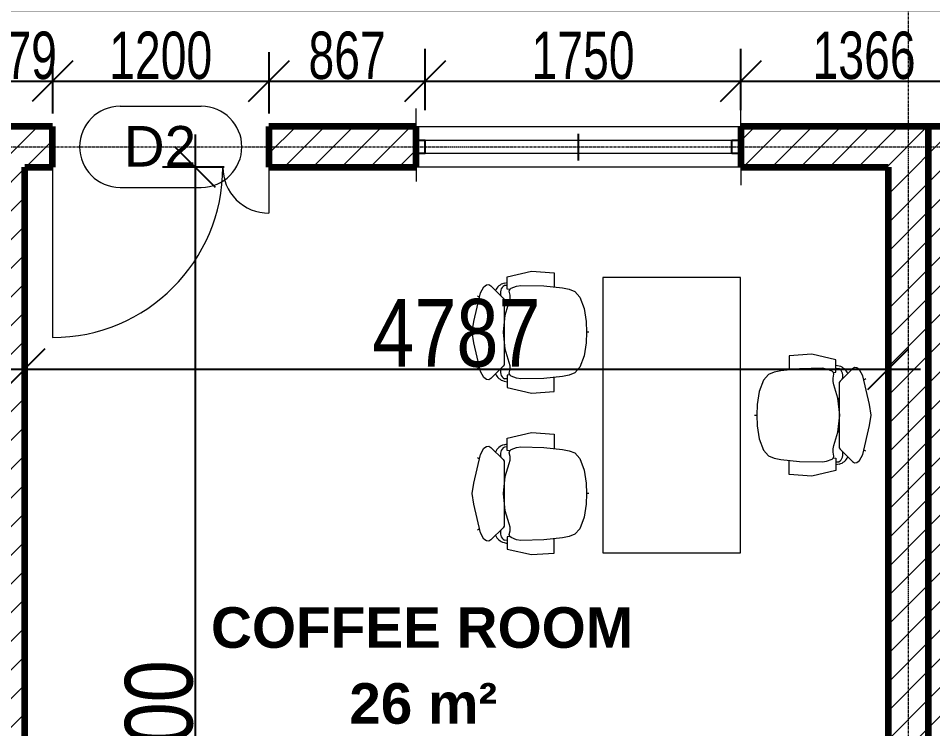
# Model space of a CAD drawing. Header units: millimetres. Extents: x -35190 to 411743, y -233114 to 23872.
# Drawn here: x 134487 to 139557, y -8614 to -4676 of the extents above; entities that cross this region are included whole.
import ezdxf

# ---------------------------------------------------------------- set-up
doc = ezdxf.new("R2010")
doc.units = ezdxf.units.MM
doc.linetypes.add('Grid Line', pattern=[22.225, 12.7, -3.175, 3.175, -3.175])
for name, color, linetype, lineweight in [('A-ANNO-DIMS', 211, 'Continuous', 9), ('A-AREA-IDEN', 2, 'Continuous', 9), ('A-DOOR', 31, 'Continuous', 18), ('A-DOOR-IDEN', 31, 'Continuous', 9), ('A-GENM', 13, 'Continuous', 18), ('A-GLAZ', 151, 'Continuous', 18), ('A-WALL', 113, 'Continuous', 18), ('A-WALL-PATT', 111, 'Continuous', 18), ('I-FURN', 30, 'Continuous', 18), ('S-GRID', 1, 'Continuous', 9)]:
    doc.layers.add(name, color=color, linetype=linetype, lineweight=lineweight)
doc.styles.add('Arial_3', font='arial.ttf', dxfattribs={"width": 0.8, "height": 375})
doc.styles.add('Arial_8', font='arial.ttf', dxfattribs={"width": 0.7, "height": 262.5})
doc.styles.add('Arial_9', font='arial.ttf', dxfattribs={"height": 180})
doc.styles.add('Arial_B', font='arialbd.ttf', dxfattribs={"height": 225})
doc.dimstyles.new('main_4_5mm', dxfattribs={"dimscale": 304.8, "dimtxt": 382.597275, "dimasz": 0.738189, "dimexe": 0.590551, "dimexo": 0.0625, "dimgap": 0.024606, "dimtad": 1, "dimdec": 0, "dimzin": 0, "dimdsep": 46, "dimtxsty": 'Arial_3', "dimblk1": 'OBLIQUE', "dimblk2": 'OBLIQUE', "dimsah": 1, "dimcen": 0.09, "dimdle": 0.590551, "dimazin": 0, "dimtfac": 1, "dimtdec": 4, "dimtix": 1, "dimtmove": 0, "dimatfit": 3, "dimfxl": 0.590551, "dimfxlon": 1, "dimtvp": 1, "dimtolj": 1, "dimtzin": 0, "dimarcsym": 2})
doc.dimstyles.new('small_3_5mm', dxfattribs={"dimscale": 304.8, "dimtxt": 267.818092, "dimasz": 0.738189, "dimexe": 0.590551, "dimexo": 0.0625, "dimgap": 0.024606, "dimtad": 1, "dimdec": 0, "dimzin": 0, "dimdsep": 46, "dimtxsty": 'Arial_8', "dimblk1": 'OBLIQUE', "dimblk2": 'OBLIQUE', "dimsah": 1, "dimcen": 0.09, "dimdle": 0.590551, "dimazin": 0, "dimtfac": 1, "dimtdec": 4, "dimtix": 1, "dimtmove": 0, "dimatfit": 3, "dimfxl": 0.590551, "dimfxlon": 1, "dimtvp": 1, "dimtolj": 1, "dimtzin": 0, "dimarcsym": 2})
pattern_1 = [(45, (140110.45, -3260.38), (-79.5495, 79.5495), [])]

# ---------------------------------------------------------------- blocks, each defined once
blk = doc.blocks.new('Double - Offset 1 - 1200 x 2100mm Sgl Swing-501791-FIRST FLOOR')
at = {"layer": 'A-DOOR'}
for p, q in [((834, 112.5), (834, 1057)), ((-366, 112.5), (-366, 368))]:
    blk.add_line(p, q, dxfattribs=at)
for centre, radius, start, end in [((834, 112.5), 944.5, 90, 180), ((-366, 112.5), 255.5, 360, 90)]:
    blk.add_arc(centre, radius, start, end, dxfattribs=at)
blk = doc.blocks.new('Sliding - 2L - SL1_8 X 1_5-424376-FIRST FLOOR')
at = {"layer": 'A-GLAZ'}
for p, q in [((-573.8, 112.5), (-573.8, 212.5)), ((1226.2, 112.5), (1226.2, 212.5)), ((1176.2, 35), (-523.8, 35)), ((-523.8, -35), (1176.2, -35)), ((-573.8, -112.5), (-573.8, -192.5)), ((1226.2, -112.5), (1226.2, -212.5))]:
    blk.add_line(p, q, dxfattribs=at)
at = {"layer": 'A-GLAZ', "lineweight": 25}
for p, q in [((326.2, -75), (326.2, 72.5)), ((-523.8, 35), (-573.8, 35)), ((-523.8, -35), (-523.8, 35)), ((1226.2, 35), (1176.2, 35)), ((1176.2, -35), (1176.2, 35)), ((-573.8, -35), (-523.8, -35)), ((1176.2, -35), (1226.2, -35))]:
    blk.add_line(p, q, dxfattribs=at)
blk = doc.blocks.new('HermanMiller_Seating_Aeron_WorkChair_9870 - Armpad_PostureFit_Graphite-563193-FIRST FLOOR')
at = {"layer": 'A-GENM'}
for p, q in [((0, 305.6), (-58.3, 297.5)), ((58.3, 297.5), (0, 305.6)), ((-217.5, 260.6), (-251.5, 242.1)), ((-58.3, 297.5), (-217.5, 260.6)), ((-200.5, 276), (-193.4, 266.2)), ((217.5, 260.6), (58.3, 297.5)), ((200.5, 276), (193.4, 266.2)), ((251.5, 242.1), (217.5, 260.6)), ((-262.1, 226.1), (-263.5, 214.3)), ((-263.5, 214.3), (-256.4, 203.2)), ((-251.5, 242.1), (-262.1, 226.1)), ((-256.4, 203.2), (-188.8, 133.9)), ((188.8, 133.9), (256.4, 203.2)), ((262.1, 226.1), (251.5, 242.1)), ((256.4, 203.2), (263.5, 214.3)), ((263.5, 214.3), (262.1, 226.1)), ((-188.8, 133.9), (-180.5, 129.4)), ((-180.5, 129.4), (180.5, 129.4)), ((-94.5, 122.2), (-167.5, 100)), ((0, 131.8), (-94.5, 122.2)), ((-94, 129.4), (-89.2, 122.8)), ((94.5, 122.2), (0, 131.8)), ((94, 129.4), (89.2, 122.8)), ((167.5, 100), (94.5, 122.2)), ((180.5, 129.4), (188.8, 133.9)), ((-255.6, 59.3), (-259.6, 35.7)), ((-243.9, 89.3), (-255.6, 59.3)), ((-237.3, 96.8), (-243.9, 89.3)), ((-227, 100), (-237.3, 96.8)), ((-205.6, 96), (-227, 100)), ((-186.5, 95.2), (-205.6, 96)), ((-167.5, 100), (-186.5, 95.2)), ((186.5, 95.2), (167.5, 100)), ((205.6, 96), (186.5, 95.2)), ((227, 100), (205.6, 96)), ((237.3, 96.8), (227, 100)), ((243.9, 89.3), (237.3, 96.8)), ((255.6, 59.3), (243.9, 89.3)), ((259.6, 35.7), (255.6, 59.3)), ((-259.6, 35.7), (-256.4, -91.3)), ((256.4, -91.3), (259.6, 35.7)), ((-256.4, -91.3), (-245.3, -194.5)), ((245.3, -194.5), (256.4, -91.3)), ((-245.3, -194.5), (-238.1, -231)), ((238.1, -231), (245.3, -194.5)), ((-238.1, -231), (-225.4, -262.7)), ((225.4, -262.7), (238.1, -231)), ((-225.4, -262.7), (-194.5, -291.3)), ((-194.5, -291.3), (-131, -315)), ((131, -315), (194.5, -291.3)), ((194.5, -291.3), (225.4, -262.7)), ((-131, -315), (-58.7, -325.4)), ((-58.7, -325.4), (0, -327.8)), ((0, -327.8), (58.7, -325.4)), ((0, -341.2), (0, -327.8)), ((58.7, -325.4), (131, -315))]:
    blk.add_line(p, q, dxfattribs=at)
at = {"layer": 'I-FURN'}
for p, q in [((-307.4, 111.1), (-338.2, -22.6)), ((-275.7, 111.1), (-307.4, 111.1)), ((-271.1, 129.3), (-275.7, 111.1)), ((-259.3, 111.1), (-275.7, 111.1)), ((-259.3, 111.1), (-258.3, 127.5)), ((-238.9, 111.1), (-259.3, 111.1)), ((-236.7, 97), (-238.9, 111.1)), ((236.7, 97), (238.9, 111.1)), ((238.9, 111.1), (259.3, 111.1)), ((259.3, 111.1), (258.3, 127.5)), ((259.3, 111.1), (275.7, 111.1)), ((271.1, 129.3), (275.7, 111.1)), ((275.7, 111.1), (307.4, 111.1)), ((307.4, 111.1), (338.2, -22.6)), ((-338.2, -22.6), (-329.3, -149.3)), ((338.2, -22.6), (329.3, -149.3)), ((-329.3, -149.3), (-250.1, -149.3)), ((329.3, -149.3), (250.1, -149.3))]:
    blk.add_line(p, q, dxfattribs=at)
for centre, radius, start, end in [((-204.1, 112.5), 69.2, 112.2123, 165.8955), ((204.1, 112.5), 69.2, 14.1045, 67.7877), ((-218.6, 103), 46.6, 66.0323, 148.2652), ((218.6, 103), 46.6, 31.7348, 113.9677)]:
    blk.add_arc(centre, radius, start, end, dxfattribs=at)
blk = doc.blocks.new('M_Desk - 1525 x 762mm-99774-FIRST FLOOR')
at = {"layer": 'I-FURN'}
for p, q in [((1524.5, 762), (-0.5, 762)), ((-0.5, 762), (-0.5, 0)), ((1524.5, 0), (1524.5, 762)), ((-0.5, 0), (1524.5, 0))]:
    blk.add_line(p, q, dxfattribs=at)
blk = doc.blocks.new('HermanMiller_Seating_Aeron_WorkChair_9870 - Armpad_PostureFit_Graphite-563830-FIRST FLOOR')
at = {"layer": 'A-GENM'}
for p, q in [((-194.5, 291.3), (-131, 315)), ((-131, 315), (-58.7, 325.4)), ((-58.7, 325.4), (0, 327.8)), ((0, 341.2), (0, 327.8)), ((0, 327.8), (58.7, 325.4)), ((58.7, 325.4), (131, 315)), ((131, 315), (194.5, 291.3)), ((-238.1, 231), (-225.4, 262.7)), ((-225.4, 262.7), (-194.5, 291.3)), ((194.5, 291.3), (225.4, 262.7)), ((225.4, 262.7), (238.1, 231)), ((-245.3, 194.5), (-238.1, 231)), ((238.1, 231), (245.3, 194.5)), ((-256.4, 91.3), (-245.3, 194.5)), ((245.3, 194.5), (256.4, 91.3)), ((-259.6, -35.7), (-256.4, 91.3)), ((256.4, 91.3), (259.6, -35.7)), ((-255.6, -59.3), (-259.6, -35.7)), ((259.6, -35.7), (255.6, -59.3)), ((-243.9, -89.3), (-255.6, -59.3)), ((-237.3, -96.8), (-243.9, -89.3)), ((-227, -100), (-237.3, -96.8)), ((-205.6, -96), (-227, -100)), ((-186.5, -95.2), (-205.6, -96)), ((-167.5, -100), (-186.5, -95.2)), ((-94.5, -122.2), (-167.5, -100)), ((167.5, -100), (94.5, -122.2)), ((186.5, -95.2), (167.5, -100)), ((205.6, -96), (186.5, -95.2)), ((227, -100), (205.6, -96)), ((237.3, -96.8), (227, -100)), ((243.9, -89.3), (237.3, -96.8)), ((255.6, -59.3), (243.9, -89.3)), ((-256.4, -203.2), (-188.8, -133.9)), ((-188.8, -133.9), (-180.5, -129.4)), ((-180.5, -129.4), (180.5, -129.4)), ((0, -131.8), (-94.5, -122.2)), ((-94, -129.4), (-89.2, -122.8)), ((94.5, -122.2), (0, -131.8)), ((94, -129.4), (89.2, -122.8)), ((180.5, -129.4), (188.8, -133.9)), ((188.8, -133.9), (256.4, -203.2)), ((-263.5, -214.3), (-256.4, -203.2)), ((-262.1, -226.1), (-263.5, -214.3)), ((-251.5, -242.1), (-262.1, -226.1)), ((-217.5, -260.6), (-251.5, -242.1)), ((251.5, -242.1), (217.5, -260.6)), ((262.1, -226.1), (251.5, -242.1)), ((256.4, -203.2), (263.5, -214.3)), ((263.5, -214.3), (262.1, -226.1)), ((-58.3, -297.5), (-217.5, -260.6)), ((-200.5, -276), (-193.4, -266.2)), ((0, -305.6), (-58.3, -297.5)), ((58.3, -297.5), (0, -305.6)), ((217.5, -260.6), (58.3, -297.5)), ((200.5, -276), (193.4, -266.2))]:
    blk.add_line(p, q, dxfattribs=at)
at = {"layer": 'I-FURN'}
for p, q in [((-338.2, 22.6), (-329.3, 149.3)), ((-329.3, 149.3), (-250.1, 149.3)), ((329.3, 149.3), (250.1, 149.3)), ((338.2, 22.6), (329.3, 149.3)), ((-307.4, -111.1), (-338.2, 22.6)), ((307.4, -111.1), (338.2, 22.6)), ((-236.7, -97), (-238.9, -111.1)), ((236.7, -97), (238.9, -111.1)), ((-275.7, -111.1), (-307.4, -111.1)), ((-271.1, -129.3), (-275.7, -111.1)), ((-259.3, -111.1), (-275.7, -111.1)), ((-259.3, -111.1), (-258.3, -127.5)), ((-238.9, -111.1), (-259.3, -111.1)), ((238.9, -111.1), (259.3, -111.1)), ((259.3, -111.1), (258.3, -127.5)), ((259.3, -111.1), (275.7, -111.1)), ((271.1, -129.3), (275.7, -111.1)), ((275.7, -111.1), (307.4, -111.1))]:
    blk.add_line(p, q, dxfattribs=at)
for centre, radius, start, end in [((-204.1, -112.5), 69.2, 194.1045, 247.7877), ((-218.6, -103), 46.6, 211.7348, 293.9677), ((218.6, -103), 46.6, 246.0323, 328.2652), ((204.1, -112.5), 69.2, 292.2123, 345.8955)]:
    blk.add_arc(centre, radius, start, end, dxfattribs=at)
blk = doc.blocks.new('_Oblique')
at = {"color": 0, "linetype": 'ByBlock', "lineweight": -2}
blk.add_line((-0.5, -0.5), (0.5, 0.5), dxfattribs=at)
blk = doc.blocks.new('*D3941')
at = {"layer": 'A-ANNO-DIMS', "color": 0, "lineweight": -2, "transparency": 16777216}
for p, q in [((134522.4, -6459.8), (134522.4, -6800.8)), ((139309.4, -6459.8), (139309.4, -6800.8)), ((134342.4, -6620.8), (139489.4, -6620.8))]:
    blk.add_line(p, q, dxfattribs=at)
at = {"layer": 'Defpoints', "color": 0, "transparency": 16777216}
for p in [(134522.4, -6440.8), (139309.4, -6440.8), (139309.4, -6620.8)]:
    blk.add_point(p, dxfattribs=at)
at = {"layer": 'A-ANNO-DIMS', "color": 0, "lineweight": -2, "transparency": 16777216, "xscale": 224.9999999999999, "yscale": 224.9999999999999, "zscale": 224.9999999999999, "rotation": 180}
blk.add_blockref('_Oblique', (134522.4, -6620.8), dxfattribs=at)
at = {"layer": 'A-ANNO-DIMS', "color": 0, "lineweight": -2, "transparency": 16777216, "xscale": 224.9999999999999, "yscale": 224.9999999999999, "zscale": 224.9999999999999}
blk.add_blockref('_Oblique', (139309.4, -6620.8), dxfattribs=at)
at = {"layer": 'A-ANNO-DIMS', "color": 0, "transparency": 16777216, "insert": (136915.9, -6421.8), "char_height": 375, "width": 1101.88, "attachment_point": 5, "style": 'Arial_3'}
blk.add_mtext('\\A1;4787', dxfattribs=at)
blk = doc.blocks.new('*D3950')
at = {"layer": 'A-ANNO-DIMS', "color": 0, "lineweight": -2, "transparency": 16777216}
for p, q in [((135467.3, -5320.7), (135467.3, -12080.7)), ((135628.2, -5500.7), (135287.3, -5500.7)), ((135628.2, -11900.7), (135287.3, -11900.7))]:
    blk.add_line(p, q, dxfattribs=at)
at = {"layer": 'Defpoints', "color": 0, "transparency": 16777216}
for p in [(135647.3, -5500.7), (135467.3, -11900.7), (135647.3, -11900.7)]:
    blk.add_point(p, dxfattribs=at)
at = {"layer": 'A-ANNO-DIMS', "color": 0, "lineweight": -2, "transparency": 16777216, "xscale": 224.9999999999999, "yscale": 224.9999999999999, "zscale": 224.9999999999999}
for p, rotation in [((135467.3, -5500.7), 90), ((135467.3, -11900.7), 270)]:
    blk.add_blockref('_Oblique', p, dxfattribs=dict(at, rotation=rotation))
at = {"layer": 'A-ANNO-DIMS', "color": 0, "transparency": 16777216, "insert": (135268.3, -8700.7), "char_height": 375, "width": 1101.88, "attachment_point": 5, "rotation": 90, "style": 'Arial_3'}
blk.add_mtext('\\A1;6400', dxfattribs=at)
blk = doc.blocks.new('*D3518')
at = {"layer": 'A-ANNO-DIMS', "color": 0, "lineweight": -2, "transparency": 16777216}
for p, q in [((134297.4, -5185.3), (134297.4, -4844.4)), ((134676.4, -4863.4), (134676.4, -5204.4)), ((134297.4, -5024.4), (134072.4, -5024.4)), ((134297.4, -5024.4), (134676.4, -5024.4)), ((134676.4, -5024.4), (134901.4, -5024.4))]:
    blk.add_line(p, q, dxfattribs=at)
at = {"layer": 'Defpoints', "color": 0, "transparency": 16777216}
for p in [(134676.4, -4844.4), (134676.4, -5024.4), (134297.4, -5204.4)]:
    blk.add_point(p, dxfattribs=at)
at = {"layer": 'A-ANNO-DIMS', "color": 0, "lineweight": -2, "transparency": 16777216, "xscale": 224.9999999999999, "yscale": 224.9999999999999, "zscale": 224.9999999999999}
blk.add_blockref('_Oblique', (134297.4, -5024.4), dxfattribs=at)
at = {"layer": 'A-ANNO-DIMS', "color": 0, "lineweight": -2, "transparency": 16777216, "xscale": 224.9999999999999, "yscale": 224.9999999999999, "zscale": 224.9999999999999, "rotation": 180}
blk.add_blockref('_Oblique', (134676.4, -5024.4), dxfattribs=at)
at = {"layer": 'A-ANNO-DIMS', "color": 0, "transparency": 16777216, "insert": (134486.9, -4882.7), "char_height": 262.5, "width": 504.322, "attachment_point": 5, "style": 'Arial_8'}
blk.add_mtext('\\A1;379', dxfattribs=at)
blk = doc.blocks.new('*D3519')
at = {"layer": 'A-ANNO-DIMS', "color": 0, "lineweight": -2, "transparency": 16777216}
for p, q in [((134676.4, -4863.4), (134676.4, -5204.4)), ((135876.4, -4863.4), (135876.4, -5204.4)), ((134496.4, -5024.4), (136056.4, -5024.4))]:
    blk.add_line(p, q, dxfattribs=at)
at = {"layer": 'Defpoints', "color": 0, "transparency": 16777216}
for p in [(134676.4, -4844.4), (135876.4, -4844.4), (135876.4, -5024.4)]:
    blk.add_point(p, dxfattribs=at)
at = {"layer": 'A-ANNO-DIMS', "color": 0, "lineweight": -2, "transparency": 16777216, "xscale": 224.9999999999999, "yscale": 224.9999999999999, "zscale": 224.9999999999999, "rotation": 180}
blk.add_blockref('_Oblique', (134676.4, -5024.4), dxfattribs=at)
at = {"layer": 'A-ANNO-DIMS', "color": 0, "lineweight": -2, "transparency": 16777216, "xscale": 224.9999999999999, "yscale": 224.9999999999999, "zscale": 224.9999999999999}
blk.add_blockref('_Oblique', (135876.4, -5024.4), dxfattribs=at)
at = {"layer": 'A-ANNO-DIMS', "color": 0, "transparency": 16777216, "insert": (135276.4, -4882.8), "char_height": 262.5, "width": 672.429, "attachment_point": 5, "style": 'Arial_8'}
blk.add_mtext('\\A1;1200', dxfattribs=at)
blk = doc.blocks.new('*D3520')
at = {"layer": 'A-ANNO-DIMS', "color": 0, "lineweight": -2, "transparency": 16777216}
for p, q in [((135876.4, -4863.4), (135876.4, -5204.4)), ((136743.4, -5185.3), (136743.4, -4844.4)), ((135696.4, -5024.4), (136923.4, -5024.4))]:
    blk.add_line(p, q, dxfattribs=at)
at = {"layer": 'Defpoints', "color": 0, "transparency": 16777216}
for p in [(135876.4, -4844.4), (136743.4, -5024.4), (136743.4, -5204.4)]:
    blk.add_point(p, dxfattribs=at)
at = {"layer": 'A-ANNO-DIMS', "color": 0, "lineweight": -2, "transparency": 16777216, "xscale": 224.9999999999999, "yscale": 224.9999999999999, "zscale": 224.9999999999999, "rotation": 180}
blk.add_blockref('_Oblique', (135876.4, -5024.4), dxfattribs=at)
at = {"layer": 'A-ANNO-DIMS', "color": 0, "lineweight": -2, "transparency": 16777216, "xscale": 224.9999999999999, "yscale": 224.9999999999999, "zscale": 224.9999999999999}
blk.add_blockref('_Oblique', (136743.4, -5024.4), dxfattribs=at)
at = {"layer": 'A-ANNO-DIMS', "color": 0, "transparency": 16777216, "insert": (136309.9, -4882.8), "char_height": 262.5, "width": 504.322, "attachment_point": 5, "style": 'Arial_8'}
blk.add_mtext('\\A1;867', dxfattribs=at)
blk = doc.blocks.new('*D3521')
at = {"layer": 'A-ANNO-DIMS', "color": 0, "lineweight": -2, "transparency": 16777216}
for p, q in [((136743.4, -5185.3), (136743.4, -4844.4)), ((138493.4, -5185.3), (138493.4, -4844.4)), ((136563.4, -5024.4), (138673.4, -5024.4))]:
    blk.add_line(p, q, dxfattribs=at)
at = {"layer": 'Defpoints', "color": 0, "transparency": 16777216}
for p in [(138493.4, -5024.4), (136743.4, -5204.4), (138493.4, -5204.4)]:
    blk.add_point(p, dxfattribs=at)
at = {"layer": 'A-ANNO-DIMS', "color": 0, "lineweight": -2, "transparency": 16777216, "xscale": 224.9999999999999, "yscale": 224.9999999999999, "zscale": 224.9999999999999, "rotation": 180}
blk.add_blockref('_Oblique', (136743.4, -5024.4), dxfattribs=at)
at = {"layer": 'A-ANNO-DIMS', "color": 0, "lineweight": -2, "transparency": 16777216, "xscale": 224.9999999999999, "yscale": 224.9999999999999, "zscale": 224.9999999999999}
blk.add_blockref('_Oblique', (138493.4, -5024.4), dxfattribs=at)
at = {"layer": 'A-ANNO-DIMS', "color": 0, "transparency": 16777216, "insert": (137618.4, -4882.8), "char_height": 262.5, "width": 672.429, "attachment_point": 5, "style": 'Arial_8'}
blk.add_mtext('\\A1;1750', dxfattribs=at)
blk = doc.blocks.new('*D3522')
at = {"layer": 'A-ANNO-DIMS', "color": 0, "lineweight": -2, "transparency": 16777216}
for p, q in [((138493.4, -5185.3), (138493.4, -4844.4)), ((139859.4, -4863.4), (139859.4, -5204.4)), ((138313.4, -5024.4), (140039.4, -5024.4))]:
    blk.add_line(p, q, dxfattribs=at)
at = {"layer": 'Defpoints', "color": 0, "transparency": 16777216}
for p in [(139859.4, -4844.4), (139859.4, -5024.4), (138493.4, -5204.4)]:
    blk.add_point(p, dxfattribs=at)
at = {"layer": 'A-ANNO-DIMS', "color": 0, "lineweight": -2, "transparency": 16777216, "xscale": 224.9999999999999, "yscale": 224.9999999999999, "zscale": 224.9999999999999, "rotation": 180}
blk.add_blockref('_Oblique', (138493.4, -5024.4), dxfattribs=at)
at = {"layer": 'A-ANNO-DIMS', "color": 0, "lineweight": -2, "transparency": 16777216, "xscale": 224.9999999999999, "yscale": 224.9999999999999, "zscale": 224.9999999999999}
blk.add_blockref('_Oblique', (139859.4, -5024.4), dxfattribs=at)
at = {"layer": 'A-ANNO-DIMS', "color": 0, "transparency": 16777216, "insert": (139176.4, -4882.7), "char_height": 262.5, "width": 672.429, "attachment_point": 5, "style": 'Arial_8'}
blk.add_mtext('\\A1;1366', dxfattribs=at)
blk = doc.blocks.new('*D3551')
at = {"layer": 'A-ANNO-DIMS', "color": 0, "lineweight": -2, "transparency": 16777216}
for p, q in [((129509.4, -4470), (129509.4, -4810.9)), ((181334.4, -4470), (181334.4, -4810.9)), ((129329.4, -4630.9), (181514.4, -4630.9))]:
    blk.add_line(p, q, dxfattribs=at)
at = {"layer": 'Defpoints', "color": 0, "transparency": 16777216}
for p in [(129509.4, -4450.9), (181334.4, -4450.9), (181334.4, -4630.9)]:
    blk.add_point(p, dxfattribs=at)
at = {"layer": 'A-ANNO-DIMS', "color": 0, "lineweight": -2, "transparency": 16777216, "xscale": 224.9999999999999, "yscale": 224.9999999999999, "zscale": 224.9999999999999, "rotation": 180}
blk.add_blockref('_Oblique', (129509.4, -4630.9), dxfattribs=at)
at = {"layer": 'A-ANNO-DIMS', "color": 0, "lineweight": -2, "transparency": 16777216, "xscale": 224.9999999999999, "yscale": 224.9999999999999, "zscale": 224.9999999999999}
blk.add_blockref('_Oblique', (181334.4, -4630.9), dxfattribs=at)
at = {"layer": 'A-ANNO-DIMS', "color": 0, "transparency": 16777216, "insert": (155421.9, -4432), "char_height": 375, "width": 1377.35, "attachment_point": 5, "style": 'Arial_3'}
blk.add_mtext('\\A1;51825', dxfattribs=at)
blk = doc.blocks.new('M_Door Tag - M_Door Tag-1233-FIRST FLOOR')
at = {"layer": 'A-DOOR-IDEN'}
for p, q in [((-3, 3), (3, 3)), ((-3, -3), (3, -3))]:
    blk.add_line(p, q, dxfattribs=at)
for centre, start, end in [((-3, 0), 90, 270), ((3, 0), 270, 90)]:
    blk.add_arc(centre, 3, start, end, dxfattribs=at)

msp = doc.modelspace()

# ---------------------------------------------------------------- hatches: boundary and pattern name
at = {"layer": 'A-WALL-PATT'}
h = msp.add_hatch(dxfattribs=at)
h.set_pattern_fill('FP_1', color=256, style=0, pattern_type=2)
h.set_pattern_definition(pattern_1)
h.paths.add_polyline_path([(134324.3, -11900.7), (134522.4, -11900.7), (134522.4, -5275.7), (134297.4, -5275.7), (134297.4, -11900.7)])
h = msp.add_hatch(dxfattribs=at)
h.set_pattern_fill('FP_1', color=256, style=0, pattern_type=2)
h.set_pattern_definition(pattern_1)
h.paths.add_polyline_path([(134676.4, -5500.7), (134676.4, -5275.7), (134522.4, -5275.7), (134522.4, -5500.7)])
h.paths.add_polyline_path([(136693.4, -5500.7), (136693.4, -5275.7), (135876.4, -5275.7), (135876.4, -5500.7), (136328.5, -5500.7)])
h.paths.add_polyline_path([(139534.4, -5500.7), (139534.4, -5275.7), (138493.4, -5275.7), (138493.4, -5500.7), (139309.4, -5500.7)])
h = msp.add_hatch(dxfattribs=at)
h.set_pattern_fill('FP_1', color=256, style=0, pattern_type=2)
h.set_pattern_definition(pattern_1)
h.paths.add_polyline_path([(139534.4, -13345.7), (139759.4, -13345.7), (139759.4, -12125.7), (139534.4, -12125.7), (139534.4, -13325.7)])
h.paths.add_polyline_path([(139534.4, -11900.7), (139759.4, -11900.7), (139759.4, -5275.7), (139534.4, -5275.7), (139534.4, -11893.9)])
h = msp.add_hatch(dxfattribs=at)
h.set_pattern_fill('FP_1', color=256, style=0, pattern_type=2)
h.set_pattern_definition(pattern_1)
h.paths.add_polyline_path([(139309.4, -13325.7), (139534.4, -13325.7), (139534.4, -12125.7), (139309.4, -12125.7), (139309.4, -12688.3)])
h.paths.add_polyline_path([(139309.4, -11900.7), (139534.4, -11900.7), (139534.4, -5500.7), (139309.4, -5500.7), (139309.4, -11857)])

# ---------------------------------------------------------------- linework, layer by layer
at = {"layer": 'A-WALL', "lineweight": 140}
for p, q in [((134676.4, -5275.7), (134297.4, -5275.7)), ((134676.4, -5500.7), (134676.4, -5275.7)), ((136693.4, -5275.7), (135876.4, -5275.7)), ((135876.4, -5275.7), (135876.4, -5500.7)), ((136693.4, -5500.7), (136693.4, -5275.7)), ((139859.4, -5275.7), (138493.4, -5275.7)), ((138493.4, -5275.7), (138493.4, -5500.7)), ((139534.4, -11900.7), (139534.4, -5275.7)), ((134522.4, -5500.7), (134676.4, -5500.7)), ((134522.4, -11900.7), (134522.4, -5500.7)), ((135876.4, -5500.7), (136693.4, -5500.7)), ((138493.4, -5500.7), (139309.4, -5500.7)), ((139309.4, -5500.7), (139309.4, -8750.7))]:
    msp.add_line(p, q, dxfattribs=at)
at = {"layer": 'A-WALL'}
for p, q in [((136693.4, -5275.7), (138493.4, -5275.7)), ((138493.4, -5500.7), (136693.4, -5500.7))]:
    msp.add_line(p, q, dxfattribs=at)
at = {"layer": 'S-GRID', "linetype": 'Grid Line'}
for p, q in [((139421.9, -26662), (139421.9, 15610.8)), ((124075.2, -5388.2), (187181.8, -5388.2))]:
    msp.add_line(p, q, dxfattribs=at)

# ---------------------------------------------------------------- block references
at = {"layer": 'A-DOOR', "rotation": 180}
msp.add_blockref('Double - Offset 1 - 1200 x 2100mm Sgl Swing-501791-FIRST FLOOR', (135510.4, -5388.2), dxfattribs=at)
at = {"layer": 'A-DOOR-IDEN', "xscale": 74.99999999999996, "yscale": 74.99999999999996, "zscale": 74.99999999999996}
msp.add_blockref('M_Door Tag - M_Door Tag-1233-FIRST FLOOR', (135276.4, -5388.2), dxfattribs=at)
at = {"layer": 'A-GLAZ'}
msp.add_blockref('Sliding - 2L - SL1_8 X 1_5-424376-FIRST FLOOR', (137267.2, -5388.2), dxfattribs=at)
at = {"layer": 'I-FURN'}
for name, p, rotation in [('HermanMiller_Seating_Aeron_WorkChair_9870 - Armpad_PostureFit_Graphite-563830-FIRST FLOOR', (137309.4, -6415.7), 269.9999999999994), ('M_Desk - 1525 x 762mm-99774-FIRST FLOOR', (138490.4, -7637.7), 89.99999999999974), ('HermanMiller_Seating_Aeron_WorkChair_9870 - Armpad_PostureFit_Graphite-563193-FIRST FLOOR', (138909.4, -6875.7), 269.9999999999997), ('HermanMiller_Seating_Aeron_WorkChair_9870 - Armpad_PostureFit_Graphite-563830-FIRST FLOOR', (137309.4, -7310.9), 269.9999999999994)]:
    msp.add_blockref(name, p, dxfattribs=dict(at, rotation=rotation))

# ---------------------------------------------------------------- texts
at = {"layer": 'A-AREA-IDEN', "char_height": 225, "attachment_point": 1, "style": 'Arial_B'}
for s, insert, width in [('COFFEE ROOM', (135555.3, -7940.6), 2868.037), ('26 m²', (136321.8, -8361.5), 1010.126)]:
    msp.add_mtext(s, dxfattribs=dict(at, insert=insert, width=width))
at = {"layer": 'A-DOOR-IDEN', "insert": (135071.3, -5272.8), "char_height": 225, "width": 493.038, "attachment_point": 1, "style": 'Arial_9'}
msp.add_mtext('D2', dxfattribs=at)

# ---------------------------------------------------------------- dimensions: what is measured, and where the dimension line sits
at = {"layer": 'A-ANNO-DIMS'}
for base, p1, p2, dimstyle, override, picture, middle in [((181334.4, -4630.9), (129509.4, -4450.9), (181334.4, -4450.9), 'main_4_5mm', {"dimpost": '<>', "dimfxl": 51825}, '*D3551', (155421.9, -4432)), ((134676.4, -5024.4), (134297.4, -5204.4), (134676.4, -4844.4), 'small_3_5mm', {"dimpost": '<>', "dimfxl": 522.724593}, '*D3518', (134486.9, -4882.7)), ((135876.4, -5024.4), (134676.4, -4844.4), (135876.4, -4844.4), 'small_3_5mm', {"dimpost": '<>', "dimfxl": 1200}, '*D3519', (135276.4, -4882.8)), ((136743.4, -5024.4), (135876.4, -4844.4), (136743.4, -5204.4), 'small_3_5mm', {"dimpost": '<>', "dimfxl": 938.76994}, '*D3520', (136309.9, -4882.8)), ((138493.4, -5024.4), (136743.4, -5204.4), (138493.4, -5204.4), 'small_3_5mm', {"dimpost": '<>', "dimfxl": 1750}, '*D3521', (137618.4, -4882.8)), ((139859.4, -5024.4), (138493.4, -5204.4), (139859.4, -4844.4), 'small_3_5mm', {"dimpost": '<>', "dimfxl": 1412.641497}, '*D3522', (139176.4, -4882.7)), ((139309.4, -6620.8), (134522.4, -6440.8), (139309.4, -6440.8), 'main_4_5mm', {"dimpost": '<>', "dimfxl": 4787}, '*D3941', (136915.9, -6421.8))]:
    dim = msp.add_linear_dim(base=base, p1=p1, p2=p2, dimstyle=dimstyle, override=override, dxfattribs=at)
    dim.commit()
    dim.dimension.update_dxf_attribs({"geometry": picture, "text_midpoint": middle})
dim = msp.add_linear_dim(base=(135467.3, -11900.7), p1=(135647.3, -5500.7), p2=(135647.3, -11900.7), angle=90, dimstyle='main_4_5mm', override={"dimpost": '<>', "dimfxl": 6400}, dxfattribs=at)
dim.commit()
dim.dimension.update_dxf_attribs({"geometry": '*D3950', "text_midpoint": (135268.3, -8700.7)})

doc.saveas('drawing.dxf')
